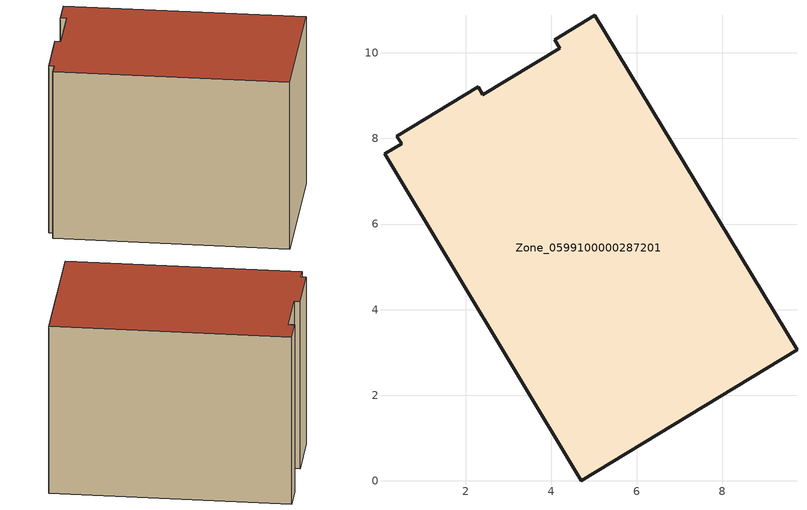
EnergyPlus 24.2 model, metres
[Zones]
Zone_0599100000287201
 floor ground (C_G): 0.11,7.64 0.5,7.88 0.4,8.06 2.29,9.21 2.41,9.02 4.2,10.11 4.08,10.31 5.02,10.88 9.74,3.06 4.7,0 z0
 wall outside (C_F): 4.7,0 9.74,3.06 5.02,10.88 4.08,10.31 4.2,10.11 2.41,9.02 2.29,9.21 0.4,8.06 0.5,7.88 0.11,7.64 4.7,0 z0:6.86
 roof outside (C_R): 0.5,7.88 0.11,7.64 4.7,0 9.74,3.06 5.02,10.88 4.08,10.31 4.2,10.11 2.41,9.02 2.29,9.21 0.4,8.06 z6.86
[BUILDING]
Pand.0599100000287201: North Axis=0; Terrain=City; Loads Convergence Tolerance Value=0.04; Temperature Convergence Tolerance Value=0.4; Solar Distribution=FullExterior; Maximum Number of Warmup Days=25; Minimum Number of Warmup Days=1
[Site:Location]
Rotterdam.The.Hague.AP_ZH_NLD Design_Conditions: Latitude=51.96; Longitude=4.45; Time Zone=1; Elevation=-4.5
[SITE:GROUNDTEMPERATURE:BUILDINGSURFACE]
18, 18, 18, 18, 18, 18, 18, 18, 18, 18, 18, 18
[MATERIAL] Thermal Absorptance=0.9; Solar Absorptance=0.7; Visible Absorptance=0.7
Name | Roughness | Thickness | Conductivity | Density | Specific Heat
G.TI.1946 | MediumSmooth | 0.15 | 1 | 540 | 1210
F.TI.1946 | Rough | 0.3 | 0.857143 | 1920 | 840
R.TI.1946 | MediumRough | 0.2 | 0.1 | 1500 | 1000
[CONSTRUCTION]
C_G: G.TI.1946
C_F: F.TI.1946
C_R: R.TI.1946
[ZONE]
Zone_0599100000287201: Type=1; Multiplier=1; Ceiling Height=Autocalculate; Volume=Autocalculate; Floor Area=autocalculate; Part of Total Floor Area=Yes
[ZONEINFILTRATION:DESIGNFLOWRATE]
Infil_Zone_0599100000287201: Zone or ZoneList or Space or SpaceList=Zone_0599100000287201; Schedule=AlwaysOn; Design Flow Rate Calculation Method=Flow/Area; Flow Rate per Floor Area=0.003; Constant Term Coefficient=1; Temperature Term Coefficient=0; Velocity Term Coefficient=0; Velocity Squared Term Coefficient=0
[HVACTEMPLATE:ZONE:IDEALLOADSAIRSYSTEM]
Zone_0599100000287201: Maximum Heating Supply Air Temperature=50; Minimum Cooling Supply Air Temperature=13; Maximum Heating Supply Air Humidity Ratio=0.0156; Minimum Cooling Supply Air Humidity Ratio=0.0077; Heating Limit=NoLimit; Cooling Limit=NoLimit; Dehumidification Control Type=ConstantSensibleHeatRatio; Cooling Sensible Heat Ratio=0.7; Dehumidification Setpoint=60; Humidification Control Type=None; Humidification Setpoint=30; Outdoor Air Method=None; Outdoor Air Flow Rate per Person=0.00944; Outdoor Air Flow Rate per Zone Floor Area=0; Outdoor Air Flow Rate per Zone=0; Demand Controlled Ventilation Type=None; Outdoor Air Economizer Type=NoEconomizer; Heat Recovery Type=None; Sensible Heat Recovery Effectiveness=0.7; Latent Heat Recovery Effectiveness=0.65
[ZONECONTROL:THERMOSTAT]
ThermostatControl_Zone_0599100000287201: Zone or ZoneList=Zone_0599100000287201; Control Type Schedule=DualSetpointControlType; Control 1=Thermostat_Zone_0599100000287201; Temperature Difference Between Cutout And Setpoint=0
[THERMOSTATSETPOINT:DUALSETPOINT]
Thermostat_Zone_0599100000287201: Heating Setpoint Temperature Schedule=HeatingSetpoint_Zone_0599100000287201; Cooling Setpoint Temperature Schedule=CoolingSetpoint_Zone_0599100000287201
[SCHEDULE:COMPACT]
HeatingSetpoint_Zone_0599100000287201: Through: 12/31, For: AllDays, Until: 24:00, 21
CoolingSetpoint_Zone_0599100000287201: Through: 12/31, For: AllDays, Until: 24:00, 24
DualSetpointControlType: Through: 12/31, For: AllDays, Until: 24:00, 4
AlwaysOn: Through: 12/31, For: AllDays, Until: 24:00, 1
